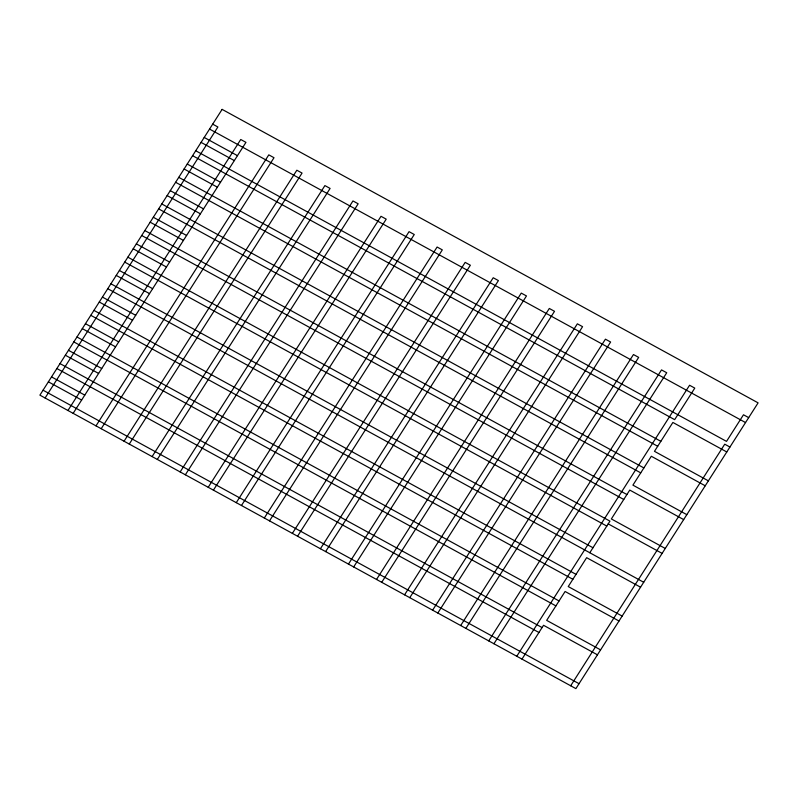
<?xml version="1.0" encoding="UTF-8"?>
<svg xmlns="http://www.w3.org/2000/svg" width="798" height="798" viewBox="0 0 798 798"><rect width="100%" height="100%" fill="white"/><g stroke="black" fill="none" stroke-linecap="round" stroke-linejoin="round"><path stroke-width="1.2" d="M45.097 397.993L217.894 126.992L212.697 124.139M67.95 410.501L240.747 139.5L245.954 142.353L73.157 413.344M95.999 425.863L268.796 154.862L274.003 157.715L101.206 428.706M124.059 441.224L296.846 170.223L302.053 173.066L129.256 444.067M152.109 456.576L324.906 185.585L330.103 188.428L157.306 459.429M180.158 471.937L352.955 200.946L358.152 203.789L185.355 474.79M208.208 487.299L381.005 216.298L386.212 219.151L213.415 490.152M236.258 502.66L409.055 231.659L414.262 234.512L241.465 505.503M264.318 518.022L437.105 247.021L442.311 249.874L269.515 520.865M292.367 533.373L465.164 262.382L470.361 265.225L297.564 536.226M320.417 548.735L493.214 277.744L498.411 280.587L325.614 551.588M348.467 564.096L521.264 293.105L526.471 295.948L353.674 566.949M376.516 579.458L549.313 308.457L554.52 311.31L381.723 582.301M404.576 594.819L577.363 323.818L582.57 326.671L409.773 597.662M432.626 610.181L605.423 339.18L610.62 342.023L437.823 613.024M460.675 625.532L633.472 354.541L638.669 357.384L465.872 628.385M488.725 640.894L661.522 369.903L666.729 372.746L493.932 643.747M516.775 656.255L689.572 385.254L694.779 388.107L674.669 419.648L192.587 155.68M521.982 659.108L543.538 625.293L597.443 654.819M589.792 552.745L609.951 521.134L127.87 257.175M570.69 685.771L724.734 444.187L729.931 447.04M748.684 417.623L743.487 414.78L726.519 441.384L195.729 150.752M209.545 129.077L745.541 422.561M204.208 137.446L237.465 155.66M201.066 142.383L234.323 160.588M726.788 451.967L672.874 422.451L654.47 451.329L708.375 480.845M187.251 164.049L220.497 182.263M184.099 168.986L217.355 187.191M178.762 177.356L660.844 441.324M175.62 182.293L657.702 446.252M170.283 190.662L203.54 208.867M705.233 485.783L651.318 456.257L632.914 485.134L686.819 514.65M167.141 195.59L200.388 213.804M161.804 203.959L643.876 467.927M158.652 208.896L640.734 472.855M153.316 217.265L186.572 235.47M150.174 222.203L183.43 240.407M683.677 519.588L629.762 490.072L611.348 518.939L665.263 548.455M144.837 230.572L626.919 494.531M141.685 235.5L623.767 499.468M136.348 243.869L169.605 262.083M133.206 248.806L166.463 267.011M608.206 523.877L662.121 553.393M124.727 262.113L606.809 526.072M119.391 270.482L152.637 288.686M116.239 275.41L149.495 293.624M110.902 283.779L592.984 547.747M107.76 288.716L643.707 582.271M640.555 587.198L586.65 557.682L568.236 586.56L622.151 616.076M102.423 297.085L135.68 315.29M99.281 302.023L132.528 320.227M93.945 310.392L576.016 574.351M90.792 315.32L572.874 579.288M85.456 323.689L118.712 341.903M618.999 621.004L565.094 591.488L546.68 620.365L600.595 649.881M82.314 328.626L115.57 346.831M76.977 336.995L559.059 600.954M73.825 341.923L555.907 605.891M68.488 350.302L101.745 368.506M65.346 355.23L98.603 373.434M60.01 363.599L542.091 627.567M56.867 368.536L538.949 632.495M51.531 376.905L84.778 395.11M48.379 381.833L81.635 400.047M43.042 390.202L579.039 683.687M222.113 109.376L39.9 395.14L575.887 688.624L758.1 402.86L222.113 109.376"/></g></svg>
